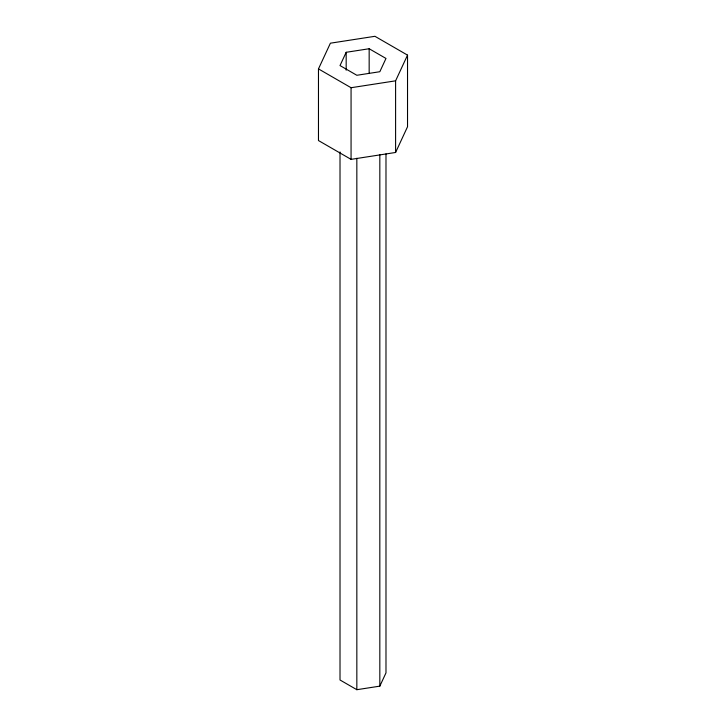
<?xml version="1.0" encoding="UTF-8"?>
<svg xmlns="http://www.w3.org/2000/svg" width="726" height="726" viewBox="0 0 726 726"><rect width="100%" height="100%" fill="white"/><g stroke="black" fill="none" stroke-linecap="round" stroke-linejoin="round"><path stroke-width="1.09" d="M318.469 68.897L330.403 43.188L374.934 36.3L407.531 55.122L407.531 126.76L395.597 152.469L351.066 159.366L318.469 140.545L318.469 68.897L351.066 87.719L395.597 80.831L407.531 55.122M346.175 52.299L340.013 65.567L356.838 75.277L379.825 71.72L385.987 58.452L369.162 48.742L346.175 52.299L346.175 70.204M340.013 151.943L340.013 679.99L356.838 689.7L379.825 686.143L385.987 672.875L385.987 153.894M395.597 80.831L395.597 152.469M379.825 154.702L379.825 686.143M369.162 48.742L369.162 73.371M356.838 158.25L356.838 689.7M351.066 87.719L351.066 159.366"/></g></svg>
